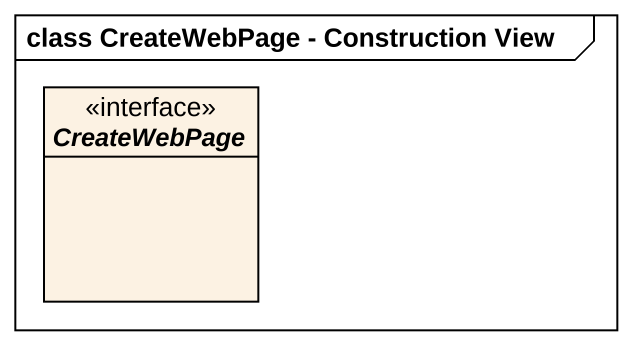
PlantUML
@startuml
mainframe class CreateWebPage - Construction View
hide circle
hide empty members
interface CreateWebPage
@enduml
